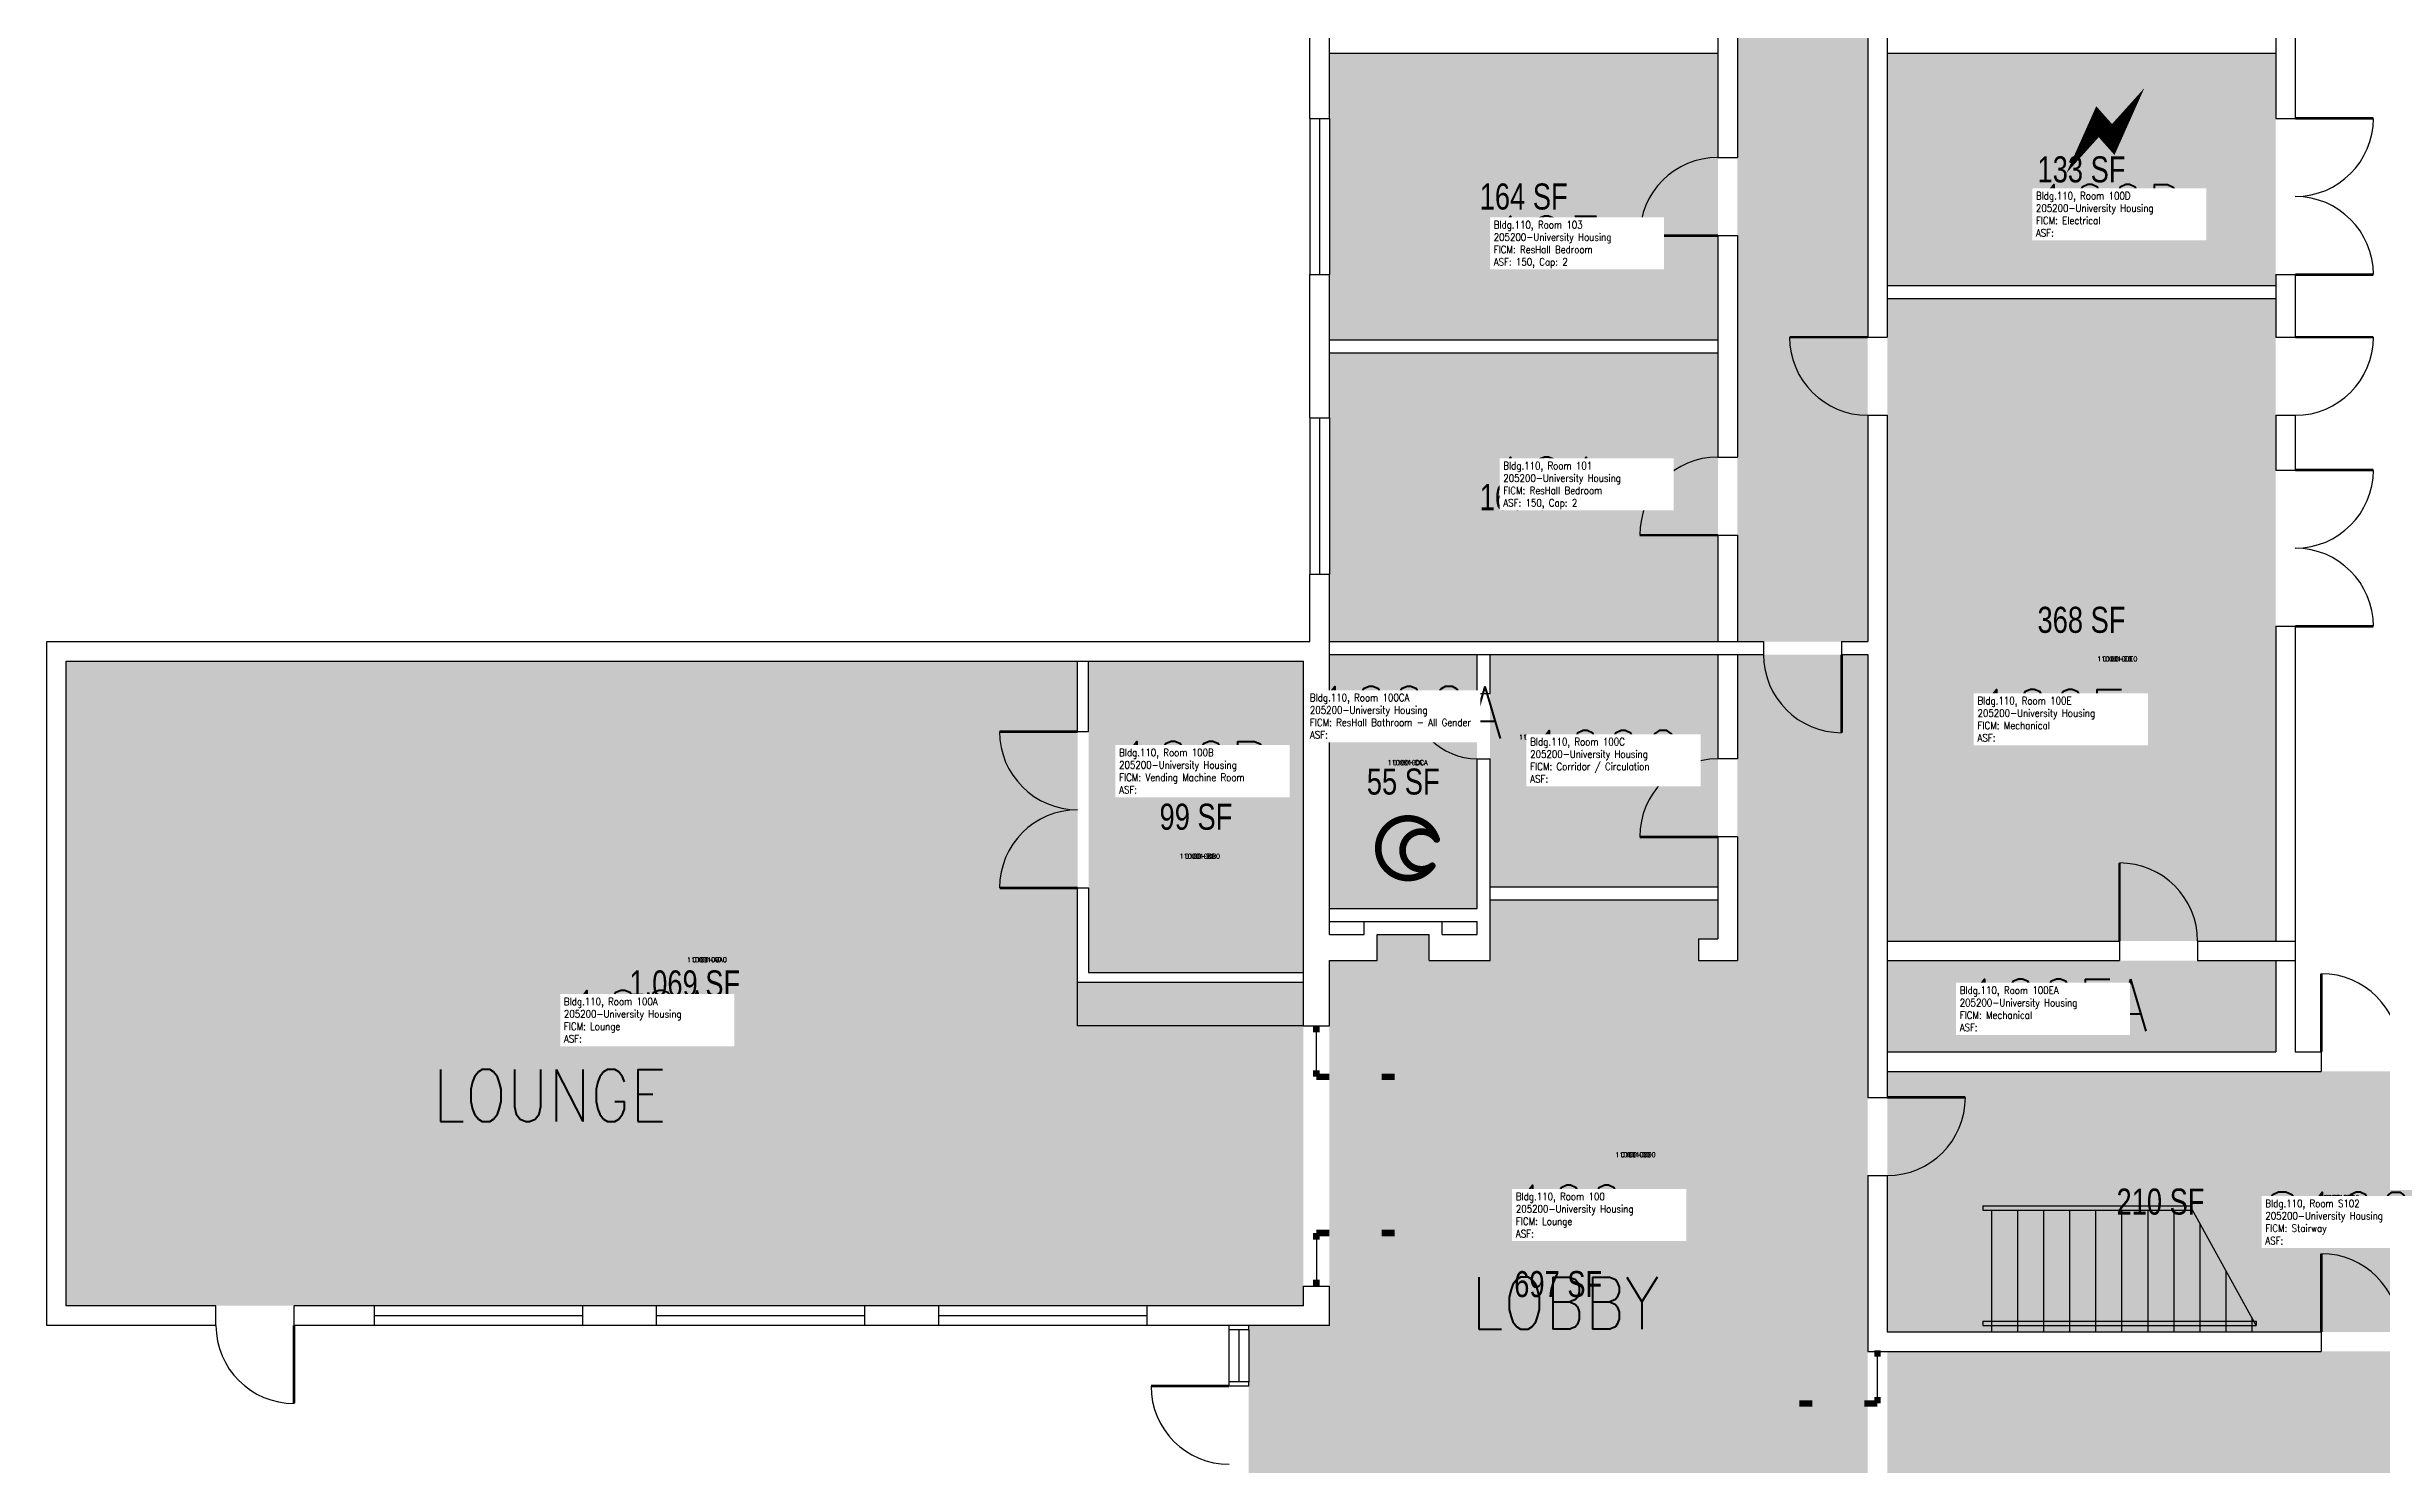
# Model space of a CAD drawing. Header units: inches. Extents: x -394 to 1224, y 0 to 3729.
# Drawn here: x -394 to 682, y 1712 to 2365 of the extents above; entities that cross this region are included whole.
import ezdxf
from ezdxf.enums import TextEntityAlignment as Align

# ---------------------------------------------------------------- set-up
doc = ezdxf.new("R2010")
doc.units = ezdxf.units.IN
doc.header["$LTSCALE"] = 0.25
doc.header["$MEASUREMENT"] = 0
doc.layers.get('0').update_dxf_attribs({"linetype": 'CONTINUOUS'})
for name, color, linetype in [('A-DOOR', 2, 'CONTINUOUS'), ('A-FLOR', 3, 'CONTINUOUS'), ('A-GLAZ', 1, 'CONTINUOUS'), ('A-GLAZ-SILL', 2, 'CONTINUOUS'), ('A-IDEN-ICON', 4, 'CONTINUOUS'), ('A-IDEN-RNUM', 7, 'CONTINUOUS'), ('A-IDEN-SNUM', 4, 'CONTINUOUS'), ('A-IDEN-TEXT', 4, 'CONTINUOUS'), ('A-IDEN-VNUM', 4, 'CONTINUOUS'), ('A-WALL', 5, 'CONTINUOUS'), ('AREA-TEXT', 3, 'CONTINUOUS'), ('Rooms-Category-Color', 7, 'CONTINUOUS'), ('Rooms-College-Color', 7, 'CONTINUOUS'), ('Rooms-Department-Color', 7, 'CONTINUOUS'), ('Rooms-Division-Color', 7, 'CONTINUOUS'), ('Rooms-Information', 7, 'CONTINUOUS')]:
    doc.layers.add(name, color=color, linetype=linetype)
doc.styles.add('AREA', font='arial.ttf', dxfattribs={"width": 0.75, "height": 12})
doc.styles.add('ROOMSNUMBER', font='SIMPLEX.shx', dxfattribs={"height": 0.18})
doc.styles.add('ROOMVNUMBER', font='simplex.shx', dxfattribs={"width": 0.85})

# ---------------------------------------------------------------- blocks, each defined once
blk = doc.blocks.new('Cpelect')
at = {"color": 0, "linetype": 'ByBlock'}
blk.add_lwpolyline([(0.0623, 0.0629, 0, 0.03, 0), (0.0105, -0.0168, 0.03, 0.03, 0), (-0.0105, 0.0068, 0.03, 0, 0), (-0.0623, -0.0729, 0.03, 0, 0)], format="xyseb", dxfattribs=at)
blk = doc.blocks.new('Cpbath')
at = {"color": 0, "linetype": 'ByBlock', "const_width": 0.0127}
for points in [[(0.0571, 0.0168, 0.861492), (-0.0551, 0, 1)], [(-0.0551, 0, 0.726902), (0.0487, -0.0337, 1)], [(0.0571, 0.0168, 0.729002), (-0.0084, -0.0042, 1)], [(-0.0084, -0.0042, 0.609468), (0.0487, -0.0337, 1)]]:
    blk.add_lwpolyline(points, format="xyb", dxfattribs=at)
at = {"color": 0, "linetype": 'ByBlock', "const_width": 0.00637}
for points in [[(0.0544, 0.0152, 1), (0.0599, 0.0184, 1)], [(0.0459, -0.0353, 1), (0.0515, -0.0321, 1)]]:
    blk.add_lwpolyline(points, format="xyb", close=True, dxfattribs=at)

msp = doc.modelspace()

# ---------------------------------------------------------------- hatches: boundary and pattern name
at = {"layer": 'Rooms-Category-Color', "true_color": 0xadadad}
for points in [[(445, 2564), (445, 2885), (457, 2885), (457, 2914), (445, 2914), (445, 3605), (385, 3605), (385, 2091), (445, 2091), (445, 2511), (454, 2511), (454, 2506), (493, 2506), (493, 2536), (454, 2536), (454, 2534), (445, 2534), (445, 2542), (454, 2542), (454, 2540), (493, 2540), (493, 2572), (454, 2572), (454, 2564), (445, 2564)], [(454, 2362), (454, 2255), (633, 2255), (633, 2285), (633, 2362)], [(633, 2249), (454, 2249), (454, 1953), (633, 1953), (633, 2122)], [(376, 2085), (271, 2085), (271, 1978), (376, 1978)], [(633, 1944), (454, 1944), (454, 1902), (633, 1902)], [(705.9, 1893), (454, 1893), (454, 1773), (705.9, 1773)]]:
    msp.add_hatch(color=253, dxfattribs=at).paths.add_polyline_path(points)
at = {"layer": 'Rooms-Category-Color', "true_color": 0x728ef3}
for points in [[(376, 2362), (197, 2362), (197, 2332), (197, 2260), (197, 2230), (376, 2230)], [(376, 2224), (197, 2224), (197, 2194), (197, 2122), (197, 2091), (376, 2091)], [(81, 1934), (81, 2082), (-385, 2082), (-385, 1785), (-243, 1785), (-147, 1785), (-113, 1785), (-17, 1785), (17, 1785), (113, 1785), (185, 1785), (185, 1934)], [(185, 2082), (86, 2082), (86, 1938.5), (161, 1938.5), (185, 1938.5), (185, 1949)], [(445, 2085), (385, 2085), (385, 2001), (385, 1944), (367, 1944), (367, 1954), (376, 1954), (376, 1972), (271, 1972), (271, 1944), (243, 1944), (243, 1956), (219, 1956), (219, 1944), (197, 1944), (197, 1938), (197, 1776), (159.8, 1776), (159.8, 1644.5), (197, 1644.5), (197, 1553), (197, 1505), (257, 1505), (266, 1505), (266, 1644.5), (284, 1644.5), (445, 1644.5), (445, 1764), (445, 1881)], [(265, 2085), (197, 2085), (197, 1968), (265, 1968)], [(1060, 1764), (714.9, 1764), (454, 1764), (454, 1571), (454, 1535), (454, 1476), (1060, 1476)]]:
    msp.add_hatch(color=171, dxfattribs=at).paths.add_polyline_path(points)
at = {"layer": 'Rooms-College-Color', "true_color": 0xadadad}
for points in [[(445, 2564), (445, 2885), (457, 2885), (457, 2914), (445, 2914), (445, 3605), (385, 3605), (385, 2091), (445, 2091), (445, 2511), (454, 2511), (454, 2506), (493, 2506), (493, 2536), (454, 2536), (454, 2534), (445, 2534), (445, 2542), (454, 2542), (454, 2540), (493, 2540), (493, 2572), (454, 2572), (454, 2564), (445, 2564)], [(376, 2362), (197, 2362), (197, 2332), (197, 2260), (197, 2230), (376, 2230)], [(454, 2362), (454, 2255), (633, 2255), (633, 2285), (633, 2362)], [(633, 2249), (454, 2249), (454, 1953), (633, 1953), (633, 2122)], [(376, 2224), (197, 2224), (197, 2194), (197, 2122), (197, 2091), (376, 2091)], [(81, 1934), (81, 2082), (-385, 2082), (-385, 1785), (-243, 1785), (-147, 1785), (-113, 1785), (-17, 1785), (17, 1785), (113, 1785), (185, 1785), (185, 1934)], [(185, 2082), (86, 2082), (86, 1938.5), (161, 1938.5), (185, 1938.5), (185, 1949)], [(445, 2085), (385, 2085), (385, 2001), (385, 1944), (367, 1944), (367, 1954), (376, 1954), (376, 1972), (271, 1972), (271, 1944), (243, 1944), (243, 1956), (219, 1956), (219, 1944), (197, 1944), (197, 1938), (197, 1776), (159.8, 1776), (159.8, 1644.5), (197, 1644.5), (197, 1553), (197, 1505), (257, 1505), (266, 1505), (266, 1644.5), (284, 1644.5), (445, 1644.5), (445, 1764), (445, 1881)], [(265, 2085), (197, 2085), (197, 1968), (265, 1968)], [(376, 2085), (271, 2085), (271, 1978), (376, 1978)], [(633, 1944), (454, 1944), (454, 1902), (633, 1902)], [(705.9, 1893), (454, 1893), (454, 1773), (705.9, 1773)], [(1060, 1764), (714.9, 1764), (454, 1764), (454, 1571), (454, 1535), (454, 1476), (1060, 1476)]]:
    msp.add_hatch(color=253, dxfattribs=at).paths.add_polyline_path(points)
at = {"layer": 'Rooms-Department-Color', "true_color": 0xacacac}
for points in [[(445, 2564), (445, 2885), (457, 2885), (457, 2914), (445, 2914), (445, 3605), (385, 3605), (385, 2091), (445, 2091), (445, 2511), (454, 2511), (454, 2506), (493, 2506), (493, 2536), (454, 2536), (454, 2534), (445, 2534), (445, 2542), (454, 2542), (454, 2540), (493, 2540), (493, 2572), (454, 2572), (454, 2564), (445, 2564)], [(454, 2362), (454, 2255), (633, 2255), (633, 2285), (633, 2362)], [(633, 2249), (454, 2249), (454, 1953), (633, 1953), (633, 2122)], [(376, 2085), (271, 2085), (271, 1978), (376, 1978)], [(633, 1944), (454, 1944), (454, 1902), (633, 1902)], [(705.9, 1893), (454, 1893), (454, 1773), (705.9, 1773)]]:
    msp.add_hatch(color=253, dxfattribs=at).paths.add_polyline_path(points)
at = {"layer": 'Rooms-Department-Color', "true_color": 0x604aed}
for points in [[(376, 2362), (197, 2362), (197, 2332), (197, 2260), (197, 2230), (376, 2230)], [(376, 2224), (197, 2224), (197, 2194), (197, 2122), (197, 2091), (376, 2091)], [(81, 1934), (81, 2082), (-385, 2082), (-385, 1785), (-243, 1785), (-147, 1785), (-113, 1785), (-17, 1785), (17, 1785), (113, 1785), (185, 1785), (185, 1934)], [(185, 2082), (86, 2082), (86, 1938.5), (161, 1938.5), (185, 1938.5), (185, 1949)], [(445, 2085), (385, 2085), (385, 2001), (385, 1944), (367, 1944), (367, 1954), (376, 1954), (376, 1972), (271, 1972), (271, 1944), (243, 1944), (243, 1956), (219, 1956), (219, 1944), (197, 1944), (197, 1938), (197, 1776), (159.8, 1776), (159.8, 1644.5), (197, 1644.5), (197, 1553), (197, 1505), (257, 1505), (266, 1505), (266, 1644.5), (284, 1644.5), (445, 1644.5), (445, 1764), (445, 1881)], [(265, 2085), (197, 2085), (197, 1968), (265, 1968)], [(1060, 1764), (714.9, 1764), (454, 1764), (454, 1571), (454, 1535), (454, 1476), (1060, 1476)]]:
    msp.add_hatch(color=173, dxfattribs=at).paths.add_polyline_path(points)
at = {"layer": 'Rooms-Division-Color', "true_color": 0xadadad}
for points in [[(445, 2564), (445, 2885), (457, 2885), (457, 2914), (445, 2914), (445, 3605), (385, 3605), (385, 2091), (445, 2091), (445, 2511), (454, 2511), (454, 2506), (493, 2506), (493, 2536), (454, 2536), (454, 2534), (445, 2534), (445, 2542), (454, 2542), (454, 2540), (493, 2540), (493, 2572), (454, 2572), (454, 2564), (445, 2564)], [(454, 2362), (454, 2255), (633, 2255), (633, 2285), (633, 2362)], [(633, 2249), (454, 2249), (454, 1953), (633, 1953), (633, 2122)], [(376, 2085), (271, 2085), (271, 1978), (376, 1978)], [(633, 1944), (454, 1944), (454, 1902), (633, 1902)], [(705.9, 1893), (454, 1893), (454, 1773), (705.9, 1773)]]:
    msp.add_hatch(color=253, dxfattribs=at).paths.add_polyline_path(points)
at = {"layer": 'Rooms-Division-Color', "true_color": 0x604aed}
for points in [[(376, 2362), (197, 2362), (197, 2332), (197, 2260), (197, 2230), (376, 2230)], [(376, 2224), (197, 2224), (197, 2194), (197, 2122), (197, 2091), (376, 2091)], [(81, 1934), (81, 2082), (-385, 2082), (-385, 1785), (-243, 1785), (-147, 1785), (-113, 1785), (-17, 1785), (17, 1785), (113, 1785), (185, 1785), (185, 1934)], [(185, 2082), (86, 2082), (86, 1938.5), (161, 1938.5), (185, 1938.5), (185, 1949)], [(445, 2085), (385, 2085), (385, 2001), (385, 1944), (367, 1944), (367, 1954), (376, 1954), (376, 1972), (271, 1972), (271, 1944), (243, 1944), (243, 1956), (219, 1956), (219, 1944), (197, 1944), (197, 1938), (197, 1776), (159.8, 1776), (159.8, 1644.5), (197, 1644.5), (197, 1553), (197, 1505), (257, 1505), (266, 1505), (266, 1644.5), (284, 1644.5), (445, 1644.5), (445, 1764), (445, 1881)], [(265, 2085), (197, 2085), (197, 1968), (265, 1968)], [(1060, 1764), (714.9, 1764), (454, 1764), (454, 1571), (454, 1535), (454, 1476), (1060, 1476)]]:
    msp.add_hatch(color=173, dxfattribs=at).paths.add_polyline_path(points)

# ---------------------------------------------------------------- linework, layer by layer
at = {"layer": 'A-DOOR'}
for points, const_width in [([(642, 2332), (678, 2332)], 1.2), ([(376, 2278), (340, 2278)], 1.2), ([(642, 2260), (678, 2260)], 1.2), ([(445, 2231.2), (409, 2231.2)], 1.2), ([(642, 2231.2), (678, 2231.2)], 1.2), ([(642, 2170), (678, 2170)], 1.2), ([(376, 2140), (340, 2140)], 1.2), ([(642, 2098), (678, 2098)], 1.2), ([(433, 2085), (433, 2049)], 1.2), ([(265, 2067), (235, 2067)], 1.2), ([(81, 2049.5), (45, 2049.5)], 1.2), ([(376, 2001), (340, 2001)], 1.2), ([(561, 1953), (561, 1989)], 1.2), ([(81, 1977.5), (45, 1977.5)], 1.2), ([(654, 1902), (654, 1938)], 1.2), ([(191, 1914), (191, 1911)], 3), ([(191, 1890.5), (191, 1893.5)], 3), ([(454, 1881), (490, 1881)], 1.2), ([(191, 1818.5), (191, 1815.5)], 3), ([(654, 1773), (654, 1809)], 1.2), ([(191, 1794), (191, 1797)], 3), ([(-280, 1776), (-280, 1740)], 1.2), ([(449.5, 1764.5), (449.5, 1761.5)], 3), ([(150.8, 1748), (114.8, 1748)], 1.2), ([(449.5, 1740), (449.5, 1743)], 3)]:
    msp.add_lwpolyline(points, dxfattribs=dict(at, const_width=const_width))
for points in [[(191, 1890.5, 3, 3, 0), (197, 1890.5, 0, 0, 0), (221, 1890.5, 3, 3, 0), (227, 1890.5, 0, 0, -0.414214), (191, 1854.5, 0, 0, -1.337225)], [(191, 1818.5, 3, 3, 0), (197, 1818.5, 0, 0, 0), (221, 1818.5, 3, 3, 0), (227, 1818.5, 0, 0, 0.414214), (191, 1854.5, 0, 0, 1.337225)], [(449.5, 1740, 3, 3, 0), (443.5, 1740, 0, 0, 0), (419.5, 1740, 3, 3, 0), (413.5, 1740, 0, 0, 0.414214), (449.5, 1704, 0, 0, 1.337225)]]:
    msp.add_lwpolyline(points, format="xyseb", dxfattribs=at)
for centre, radius, start, end in [((642, 2332), 36, 270, 360), ((376, 2278), 36, 90, 180), ((642, 2260), 36, 0, 90), ((445, 2231.2), 36, 180, 270), ((642, 2231.2), 36, 270, 360), ((376, 2140), 36, 90, 180), ((642, 2170), 36, 270, 360), ((642, 2098), 36, 0, 90), ((433, 2085), 36, 180, 270), ((265, 2067), 30, 180, 270), ((81, 2049.5), 36, 180, 270), ((376, 2001), 36, 90, 180), ((81, 1977.5), 36, 90, 180), ((561, 1953), 36, 360, 90), ((654, 1902), 36, 360, 90), ((454, 1881), 36, 270, 360), ((654, 1773), 36, 360, 90), ((-280, 1776), 36, 180, 270), ((150.8, 1748), 36, 180, 270)]:
    msp.add_arc(centre, radius, start, end, dxfattribs=at)
at = {"layer": 'A-FLOR'}
for p, q in [((81, 1914), (81, 1934)), ((185, 1914), (81, 1914)), ((498, 1831), (593.5, 1831)), ((498, 1831), (498, 1829)), ((498, 1829), (594.7, 1829)), ((502, 1829), (502, 1773)), ((502, 1829), (592.1, 1829)), ((514, 1829), (514, 1773)), ((526, 1829), (526, 1773)), ((538, 1829), (538, 1773)), ((550, 1829), (550, 1773)), ((562, 1829), (562, 1773)), ((574, 1829), (574, 1773)), ((586, 1829), (586, 1773)), ((624, 1776), (593.5, 1831)), ((598, 1823.1), (598, 1773)), ((610, 1801.3), (610, 1773)), ((498, 1778), (624, 1778)), ((498, 1778), (498, 1776)), ((498, 1776), (624, 1776)), ((622, 1779.6), (622, 1773)), ((624, 1778), (624, 1776))]:
    msp.add_line(p, q, dxfattribs=at)
at = {"layer": 'A-GLAZ'}
for p, q in [((192.5, 2332), (192.5, 2260)), ((192.5, 2194), (192.5, 2122)), ((191, 1893.5), (191, 1911)), ((191, 1815.5), (191, 1797)), ((-243, 1780.5), (-147, 1780.5)), ((-113, 1780.5), (-17, 1780.5)), ((17, 1780.5), (113, 1780.5)), ((155.3, 1774), (155.3, 1750)), ((449.5, 1743), (449.5, 1761.5))]:
    msp.add_line(p, q, dxfattribs=at)
at = {"layer": 'A-GLAZ-SILL'}
for p, q in [((188, 2332), (188, 2260)), ((197, 2332), (197, 2260)), ((188, 2194), (188, 2122)), ((197, 2194), (197, 2122)), ((-147, 1785), (-243, 1785)), ((-147, 1776), (-243, 1776)), ((-17, 1785), (-113, 1785)), ((-17, 1776), (-113, 1776)), ((113, 1785), (17, 1785)), ((113, 1776), (17, 1776)), ((150.8, 1750), (150.8, 1774)), ((159.8, 1774), (159.8, 1750))]:
    msp.add_line(p, q, dxfattribs=at)
at = {"layer": 'A-WALL'}
for p, q in [((376, 2416), (376, 2314)), ((385, 2416), (385, 2314)), ((445, 2416), (445, 2231.2)), ((454, 2416), (454, 2231.2)), ((188, 2332), (188, 2398)), ((197, 2332), (197, 2398)), ((633, 2398), (633, 2332)), ((642, 2398), (642, 2332)), ((197, 2362), (376, 2362)), ((454, 2362), (633, 2362)), ((188, 2332), (197, 2332)), ((633, 2332), (642, 2332)), ((633, 2332), (642, 2332)), ((376, 2314), (385, 2314)), ((376, 2278), (385, 2278)), ((376, 2278), (376, 2176)), ((385, 2278), (385, 2176)), ((188, 2260), (197, 2260)), ((188, 2194), (188, 2260)), ((197, 2194), (197, 2260)), ((633, 2260), (642, 2260)), ((633, 2260), (633, 2231.2)), ((633, 2260), (642, 2260)), ((642, 2260), (642, 2231.2)), ((454, 2255), (633, 2255)), ((454, 2249), (633, 2249)), ((197, 2230), (376, 2230)), ((445, 2231.2), (454, 2231.2)), ((633, 2231.2), (642, 2231.2)), ((197, 2224), (376, 2224)), ((445, 2195.2), (454, 2195.2)), ((445, 2195.2), (445, 2091)), ((454, 2195.2), (454, 1881)), ((633, 2195.2), (642, 2195.2)), ((633, 2195.2), (633, 2170)), ((642, 2195.2), (642, 2170)), ((188, 2194), (197, 2194)), ((376, 2176), (385, 2176)), ((633, 2170), (642, 2170)), ((376, 2140), (385, 2140)), ((376, 2140), (376, 2091)), ((385, 2140), (385, 2091)), ((188, 2122), (197, 2122)), ((188, 2091), (188, 2122)), ((197, 1956), (197, 2122)), ((633, 2098), (642, 2098)), ((633, 2098), (633, 1953)), ((642, 2098), (642, 1953)), ((-394, 1776), (-394, 2091)), ((-394, 2091), (188, 2091)), ((197, 2091), (397, 2091)), ((397, 2091), (397, 2085)), ((433, 2091), (433, 2085)), ((433, 2091), (445, 2091)), ((-385, 2082), (185, 2082)), ((-385, 1785), (-385, 2082)), ((81, 2049.5), (81, 2082)), ((86, 2049.5), (86, 2082)), ((185, 1914), (185, 2082)), ((197, 2085), (397, 2085)), ((265, 2067), (265, 2085)), ((271, 2067), (271, 2085)), ((376, 2085), (376, 2037)), ((385, 2085), (385, 2037)), ((433, 2085), (445, 2085)), ((445, 2085), (445, 1881)), ((265, 2067), (271, 2067)), ((81, 2049.5), (86, 2049.5)), ((265, 1968), (265, 2037)), ((265, 2037), (271, 2037)), ((271, 1944), (271, 2037)), ((385, 2037), (376, 2037)), ((385, 2001), (376, 2001)), ((376, 2001), (376, 1954)), ((385, 2001), (385, 1944)), ((81, 1934), (81, 1977.5)), ((81, 1977.5), (86, 1977.5)), ((86, 1977.5), (86, 1938.5)), ((271, 1978), (376, 1978)), ((271, 1972), (376, 1972)), ((197, 1968), (265, 1968)), ((197, 1962), (265, 1962)), ((213, 1956), (213, 1962)), ((249, 1956), (249, 1962)), ((265, 1956), (265, 1962)), ((197, 1956), (213, 1956)), ((219, 1944), (219, 1956)), ((219, 1956), (243, 1956)), ((243, 1944), (243, 1956)), ((249, 1956), (265, 1956)), ((367, 1954), (376, 1954)), ((367, 1954), (367, 1944)), ((454, 1953), (561, 1953)), ((561, 1953), (561, 1944)), ((597, 1953), (597, 1944)), ((597, 1953), (642, 1953)), ((642, 1953), (642, 1944)), ((86, 1938.5), (185, 1938.5)), ((197, 1944), (219, 1944)), ((197, 1914), (197, 1944)), ((243, 1944), (271, 1944)), ((367, 1944), (385, 1944)), ((454, 1944), (561, 1944)), ((454, 1944), (561, 1944)), ((597, 1944), (633, 1944)), ((597, 1944), (642, 1944)), ((633, 1944), (633, 1902)), ((642, 1944), (642, 1902)), ((185, 1934), (81, 1934)), ((185, 1914), (197, 1914)), ((454, 1902), (633, 1902)), ((642, 1902), (654, 1902)), ((654, 1902), (654, 1893)), ((454, 1893), (654, 1893)), ((445, 1881), (454, 1881)), ((445, 1845), (454, 1845)), ((445, 1845), (445, 1764)), ((454, 1845), (454, 1773)), ((185, 1794), (197, 1794)), ((185, 1785), (185, 1794)), ((197, 1776), (197, 1794)), ((-316, 1776), (-394, 1776)), ((-316, 1785), (-385, 1785)), ((-316, 1776), (-316, 1785)), ((-280, 1776), (-280, 1785)), ((-243, 1785), (-280, 1785)), ((-243, 1776), (-280, 1776)), ((-243, 1776), (-243, 1785)), ((-147, 1776), (-147, 1785)), ((-113, 1785), (-147, 1785)), ((-113, 1776), (-147, 1776)), ((-113, 1776), (-113, 1785)), ((-17, 1776), (-17, 1785)), ((17, 1785), (-17, 1785)), ((17, 1776), (-17, 1776)), ((17, 1776), (17, 1785)), ((185, 1785), (113, 1785)), ((113, 1776), (113, 1785)), ((197, 1776), (113, 1776)), ((150.8, 1774), (150.8, 1776)), ((159.8, 1774), (159.8, 1776)), ((159.8, 1774), (150.8, 1774)), ((454, 1773), (654, 1773)), ((654, 1773), (654, 1764)), ((445, 1764), (654, 1764)), ((159.8, 1750), (150.8, 1750)), ((150.8, 1748), (150.8, 1750)), ((159.8, 1748), (150.8, 1748)), ((159.8, 1748), (159.8, 1750))]:
    msp.add_line(p, q, dxfattribs=at)

# ---------------------------------------------------------------- block references
at = {"layer": 'A-IDEN-ICON', "xscale": 288, "yscale": 288, "zscale": 12, "rotation": 8.598184303681213e-10}
msp.add_blockref('Cpelect', (554.5, 2327.8), dxfattribs=at)
at = {"layer": 'A-IDEN-ICON', "xscale": 240, "yscale": 240, "zscale": 240}
msp.add_blockref('Cpbath', (232.7, 1995.8), dxfattribs=at)

# ---------------------------------------------------------------- texts
at = {"layer": 'A-IDEN-RNUM', "style": 'ROOMSNUMBER'}
for s, p in [('0100-D0', (556.5, 2282.5)), ('0103-00', (297, 2268)), ('0101-00', (297, 2157)), ('0100-E0', (560, 2083)), ('0100-C0', (293.6, 2047)), ('0100-CA', (233, 2035.2)), ('0100-B0', (137.3, 1992.1)), ('0100-A0', (-89.8, 1944.4)), ('0100-EA', (529.9, 1922.8)), ('0100-00', (338, 1854.6)), ('S102-00', (662.2, 1834.9))]:
    msp.add_text(s, height=2.16, dxfattribs=at).set_placement(p, align=Align.MIDDLE)
at = {"layer": 'A-IDEN-SNUM', "style": 'ROOMSNUMBER'}
for s, p in [('11000100D0', (556.5, 2282.5)), ('1100010300', (297, 2268)), ('1100010100', (297, 2157)), ('11000100E0', (560, 2083)), ('11000100C0', (293.6, 2047)), ('11000100CA', (233, 2035.2)), ('11000100B0', (137.3, 1992.1)), ('11000100A0', (-89.8, 1944.4)), ('11000100EA', (529.9, 1922.8)), ('1100010000', (338, 1854.6)), ('1100S10200', (662.2, 1834.9))]:
    msp.add_text(s, height=2.16, dxfattribs=at).set_placement(p, align=Align.MIDDLE)
at = {"layer": 'A-IDEN-TEXT', "char_height": 24, "attachment_point": 1, "style": 'ROOMVNUMBER'}
for s, insert, width in [('LOUNGE', (-216.1, 1893.9), 173.04), ('LOBBY', (262.3, 1798.2), 379.68)]:
    msp.add_mtext(s, dxfattribs=dict(at, insert=insert, width=width))
at = {"layer": 'A-IDEN-VNUM', "style": 'ROOMVNUMBER', "width": 0.85}
for s, p in [('100D', (556.5, 2289.5)), ('103', (297, 2275)), ('101', (297, 2164)), ('100CA', (233.2, 2058.3)), ('100E', (529.2, 2056.9)), ('100B', (134.1, 2033)), ('100C', (324, 2038)), ('100A', (-120.7, 1918.3)), ('100EA', (531.6, 1923.5)), ('100', (307.2, 1828.5)), ('S102', (662.2, 1825.3))]:
    msp.add_text(s, height=24, dxfattribs=at).set_placement(p, align=Align.MIDDLE)
at = {"layer": 'AREA-TEXT', "style": 'AREA', "width": 0.75}
for s, p in [('133 SF', (543.5, 2308.5)), ('164 SF', (286.5, 2296)), ('165 SF', (286.5, 2157.5)), ('368 SF', (543.5, 2101)), ('78 SF', (323.5, 2031.5)), ('55 SF', (231, 2026.5)), ('99 SF', (135.5, 2010.3)), ('1,069 SF', (-100, 1933.5)), ('52 SF', (543.5, 1923)), ('210 SF', (579.9, 1833)), ('697 SF', (302.4, 1795))]:
    msp.add_text(s, height=12, dxfattribs=at).set_placement(p, align=Align.MIDDLE_CENTER)

# ---------------------------------------------------------------- next in the draw order: texts
at = {"layer": 'Rooms-Information', "char_height": 3.429, "width": 76.8, "attachment_point": 7, "style": 'ROOMVNUMBER', "bg_fill": 3, "box_fill_scale": 1.5, "bg_fill_color": 256, "bg_fill_true_color": 13158600, "bg_fill_transparency": 0}
for s, insert in [('Bldg.110, Room 100D^M^J205200-University Housing^M^JFICM: Electrical^M^JASF: ', (522.5, 2277.5)), ('Bldg.110, Room 103^M^J205200-University Housing^M^JFICM: ResHall Bedroom^M^JASF: 150, Cap: 2', (272.7, 2263)), ('Bldg.110, Room 101^M^J205200-University Housing^M^JFICM: ResHall Bedroom^M^JASF: 150, Cap: 2', (277.1, 2152)), ('Bldg.110, Room 100CA^M^J205200-University Housing^M^JFICM: ResHall Bathroom - All Gender^M^JASF: ', (188, 2046.3)), ('Bldg.110, Room 100E^M^J205200-University Housing^M^JFICM: Mechanical^M^JASF: ', (495.6, 2044.9)), ('Bldg.110, Room 100C^M^J205200-University Housing^M^JFICM: Corridor / Circulation^M^JASF: ', (289.5, 2026)), ('Bldg.110, Room 100B^M^J205200-University Housing^M^JFICM: Vending Machine Room^M^JASF: ', (100.1, 2021)), ('Bldg.110, Room 100A^M^J205200-University Housing^M^JFICM: Lounge^M^JASF: ', (-155.7, 1906.3)), ('Bldg.110, Room 100EA^M^J205200-University Housing^M^JFICM: Mechanical^M^JASF: ', (487.4, 1911.5)), ('Bldg.110, Room 100^M^J205200-University Housing^M^JFICM: Lounge^M^JASF: ', (282.9, 1816.5)), ('Bldg.110, Room S102^M^J205200-University Housing^M^JFICM: Stairway^M^JASF: ', (628.2, 1813.3))]:
    msp.add_mtext(s, dxfattribs=dict(at, insert=insert))

doc.saveas('drawing.dxf')
